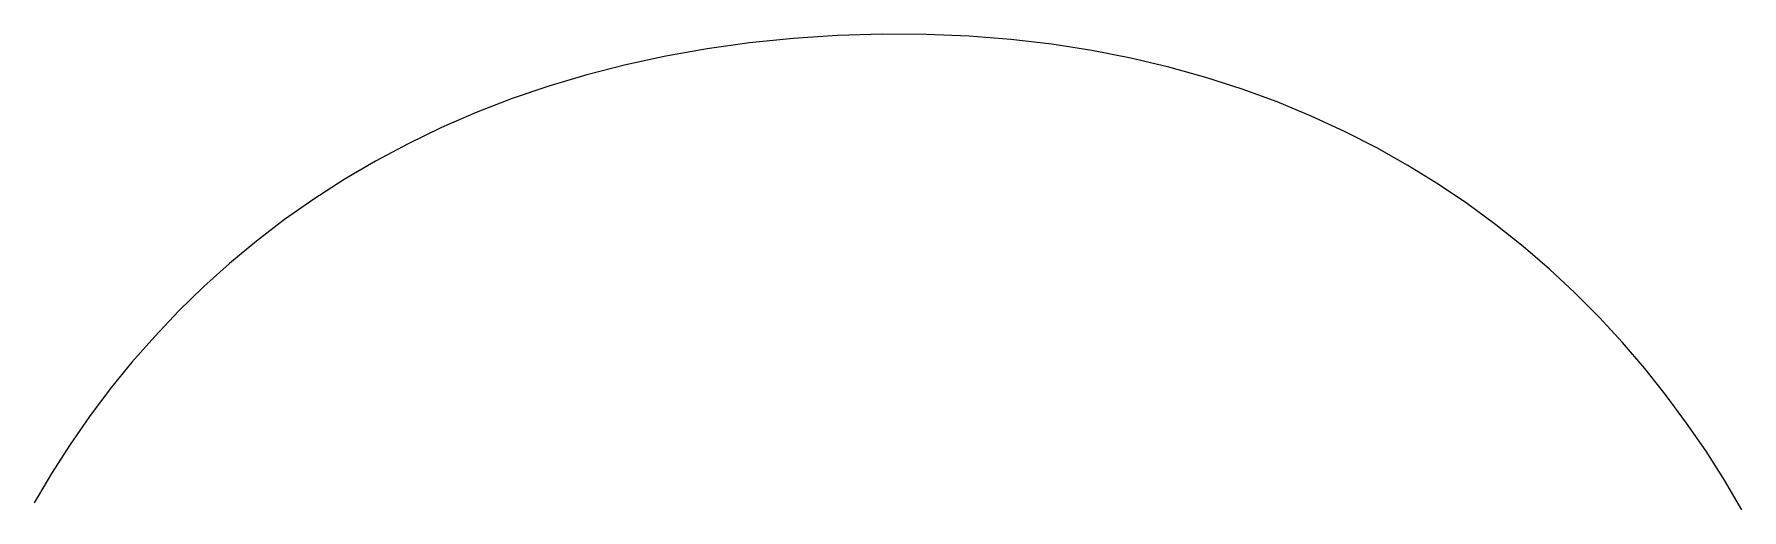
# Model space of a CAD drawing. Header units: metres. Extents: x 37 to 1169, y 29 to 746.
# Drawn here: x 55.86 to 88.04, y 73.46 to 82.43 of the extents above; entities that cross this region are included whole.
import ezdxf

# ---------------------------------------------------------------- set-up
doc = ezdxf.new("R2010")
doc.units = ezdxf.units.M

msp = doc.modelspace()

# ---------------------------------------------------------------- linework, layer by layer
for p, q in [((71, 82.402), (70.1602, 82.3468)), ((71.8432, 82.4277), (71, 82.402)), ((72.6685, 82.4235), (71.8432, 82.4277)), ((73.4758, 82.3901), (72.6685, 82.4235)), ((74.265, 82.3281), (73.4758, 82.3901)), ((68.5433, 82.1531), (67.7661, 82.0157)), ((69.3413, 82.2637), (68.5433, 82.1531)), ((70.1602, 82.3468), (69.3413, 82.2637)), ((75.0361, 82.2382), (74.265, 82.3281)), ((75.789, 82.1211), (75.0361, 82.2382)), ((76.5239, 81.9775), (75.789, 82.1211)), ((67.0097, 81.8523), (66.2741, 81.6636)), ((67.7661, 82.0157), (67.0097, 81.8523)), ((77.2405, 81.808), (76.5239, 81.9775)), ((77.9389, 81.6132), (77.2405, 81.808)), ((65.5592, 81.4501), (64.8649, 81.2126)), ((66.2741, 81.6636), (65.5592, 81.4501)), ((78.619, 81.394), (77.9389, 81.6132)), ((64.8649, 81.2126), (64.1913, 80.9517)), ((79.2809, 81.1508), (78.619, 81.394)), ((79.9245, 80.8845), (79.2809, 81.1508)), ((64.1913, 80.9517), (63.5383, 80.6682)), ((80.5498, 80.5957), (79.9245, 80.8845)), ((63.5383, 80.6682), (62.9059, 80.3626)), ((81.1566, 80.2851), (80.5498, 80.5957)), ((62.9059, 80.3626), (62.294, 80.0357)), ((81.7451, 79.9533), (81.1566, 80.2851)), ((62.294, 80.0357), (61.7026, 79.6882)), ((82.3152, 79.6011), (81.7451, 79.9533)), ((61.7026, 79.6882), (61.1316, 79.3206)), ((82.8668, 79.229), (82.3152, 79.6011)), ((61.1316, 79.3206), (60.5811, 78.9338)), ((83.3999, 78.8378), (82.8668, 79.229)), ((60.5811, 78.9338), (60.0509, 78.5283)), ((83.9145, 78.4281), (83.3999, 78.8378)), ((60.0509, 78.5283), (59.5411, 78.1048)), ((84.4106, 78.0006), (83.9145, 78.4281)), ((59.5411, 78.1048), (59.0516, 77.6641)), ((84.888, 77.5561), (84.4106, 78.0006)), ((59.0516, 77.6641), (58.5824, 77.2068)), ((85.3469, 77.095), (84.888, 77.5561)), ((58.5824, 77.2068), (58.1333, 76.7335)), ((85.7872, 76.6183), (85.3469, 77.095)), ((58.1333, 76.7335), (57.7045, 76.245)), ((86.2087, 76.1264), (85.7872, 76.6183)), ((57.7045, 76.245), (57.2958, 75.7418)), ((86.6116, 75.6201), (86.2087, 76.1264)), ((57.2958, 75.7418), (56.9073, 75.2248)), ((86.9958, 75.1001), (86.6116, 75.6201)), ((56.9073, 75.2248), (56.5388, 74.6945)), ((87.3612, 74.567), (86.9958, 75.1001)), ((56.5388, 74.6945), (56.1903, 74.1517)), ((87.7078, 74.0215), (87.3612, 74.567)), ((56.1903, 74.1517), (55.8619, 73.597)), ((88.0356, 73.4643), (87.7078, 74.0215))]:
    msp.add_line(p, q)

doc.saveas('drawing.dxf')
